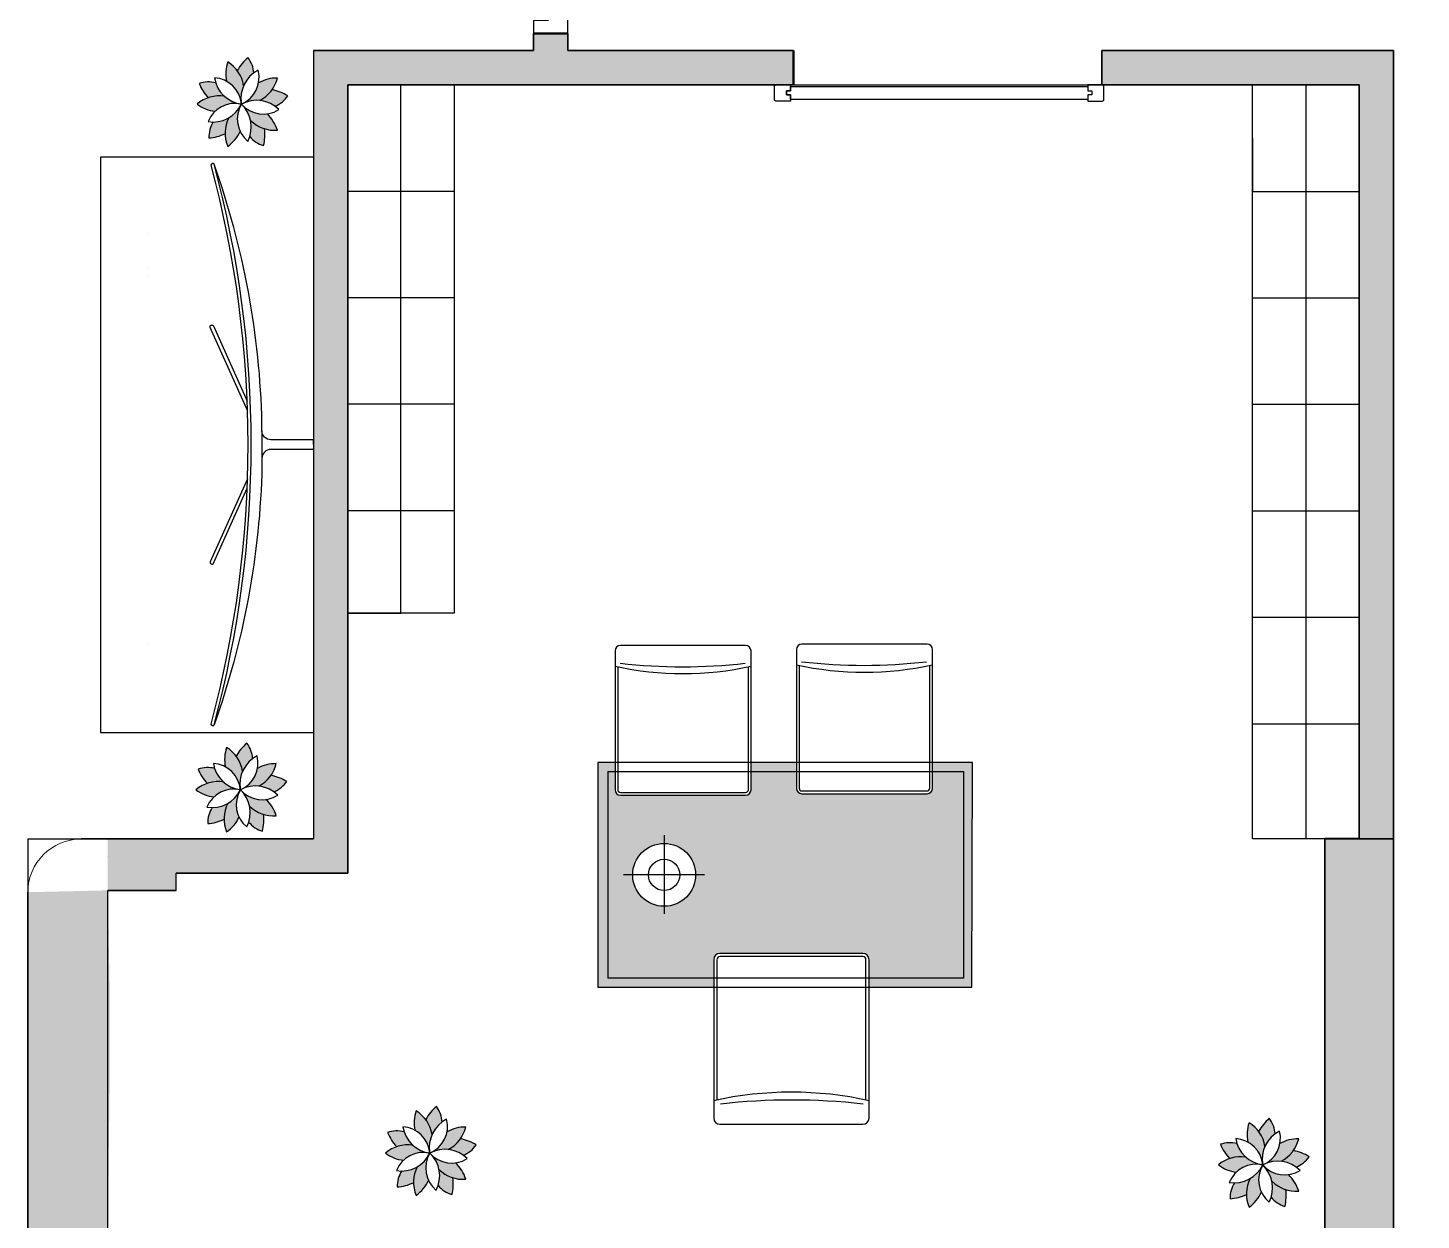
# Model space of a CAD drawing. Header units: millimetres. Extents: x 2258 to 5600, y 711 to 2563.
# Drawn here: x 2520.2 to 2677.2, y 2013.1 to 2147.5 of the extents above; entities that cross this region are included whole.
import ezdxf

# ---------------------------------------------------------------- set-up
doc = ezdxf.new("R2010")
doc.units = ezdxf.units.MM
doc.layers.add('cad-block.com', color=250, linetype='Continuous')
for name, color, linetype, lineweight in [('HAT', 8, 'Continuous', 18), ('PQI-A-FLOR', 21, 'Continuous', 30), ('PQI-A-IN-FURN', 39, 'Continuous', 13), ('PQI-A-WALL', 30, 'Continuous', 50), ('PQI-ST-COLM', 34, 'Continuous', 40), ('WAL', 7, 'Continuous', 30)]:
    doc.layers.add(name, color=color, linetype=linetype, lineweight=lineweight)

# ---------------------------------------------------------------- blocks, each defined once
blk = doc.blocks.new('Samsung Curved UHD TV_top_cad-block.com')
at = {"color": 0}
for points in [[(-9.4, 104), (-9.4, 18.2, -0.414214), (-27.4, 0.2), (-43.3, 0.2, 0.08003), (-575.5, -98.3)], [(10.6, 104), (10.6, 18.2, 0.414214), (28.6, 0.2), (44.4, 0.2, -0.08003), (576.7, -98.3)], [(-69.5, -29.6), (-240.1, -106.2, -0.969023), (-243.1, -99.6), (-88.9, -30.3)], [(70.7, -29.6), (241.3, -106.2, 0.969023), (244.3, -99.6), (90.1, -30.3)]]:
    blk.add_lwpolyline(points, format="xyb", dxfattribs=at)
for points in [[(0.6, 105.8), (-7.6, 105.8)], [(0.6, 105.8), (8.8, 105.8)]]:
    blk.add_lwpolyline(points, dxfattribs=at)
for centre, radius, start, end in [((-7.6, 104), 1.8, 90, 180), ((8.8, 104), 1.8, 0, 90), ((-1.5, 2066.6), 2066.6, 269.2806, 270.801), ((0.6, -2232.7), 2210.8, 74.8955, 105.1045), ((0.6, -2232.7), 2204.3, 74.8955, 105.1045), ((-573.7, -101.2), 3.43, 122.2401, 267.969), ((574.9, -101.2), 3.43, 272.031, 57.7599)]:
    blk.add_arc(centre, radius, start, end, dxfattribs=at)

msp = doc.modelspace()

# ---------------------------------------------------------------- hatches: boundary and pattern name
at = {"layer": 'HAT', "lineweight": 30, "true_color": 0x58ba48}
h = msp.add_hatch(color=85, dxfattribs=at)
h.dxf.hatch_style = 1
h.paths.add_polyline_path([(2548.283, 2141.858, 0.1332645), (2546.166, 2141.318, -0.2243524), (2544.526, 2139.057, -0.128333), (2546.296, 2139.326, 0.2192647)])
h.paths.add_polyline_path([(2545.621, 2142.42, 0.147434), (2544.969, 2144.167, 0.0925071), (2543.766, 2142.693, -0.1209921), (2544.48, 2141.004, -0.1304106)])
h.paths.add_polyline_path([(2542.687, 2143.676, 0.1332644), (2542.547, 2141.496, -0.2243528), (2544.189, 2139.237, -0.1283333), (2544.48, 2141.004, 0.2192647)])
h.paths.add_polyline_path([(2539.466, 2141.237, 0.0925071), (2540.496, 2139.638, -0.120992), (2542.324, 2139.795, -0.1304105), (2541.329, 2141.318, 0.147434)])
h.paths.add_polyline_path([(2539.228, 2138.915, 0.1332644), (2541.258, 2138.108, -0.2243524), (2543.914, 2138.972, -0.128333), (2542.324, 2139.795, 0.2192646)])
h.paths.add_polyline_path([(2540.552, 2135.099, 0.0925071), (2542.392, 2135.584, -0.120992), (2542.807, 2137.371, -0.1304106), (2541.051, 2136.895, 0.1474339)])
h.paths.add_polyline_path([(2542.687, 2134.155, 0.1332644), (2544.082, 2135.836, -0.224352), (2544.081, 2138.629, -0.1283327), (2542.807, 2137.371, 0.2192646)])
h.paths.add_polyline_path([(2545.172, 2135.265, 0.1474341), (2546.726, 2134.235, 0.0925071), (2546.833, 2136.134, -0.120992), (2545.262, 2137.081, -0.1304106)])
h.paths.add_polyline_path([(2547.116, 2137.82, -0.2243524), (2544.459, 2138.681, -0.128333), (2545.262, 2137.081, 0.2192646), (2548.283, 2135.973, 0.1332644)])
h.paths.add_polyline_path([(2549.456, 2139.839, 0.0925071), (2547.682, 2140.528, -0.1209921), (2546.296, 2139.326, -0.1304105), (2547.996, 2138.679, 0.1474341)])
h = msp.add_hatch(color=85, dxfattribs=at)
h.dxf.hatch_style = 1
h.paths.add_polyline_path([(2548.161, 2064.582, 0.1332645), (2546.045, 2064.042, -0.2243524), (2544.404, 2061.782, -0.128333), (2546.174, 2062.051, 0.2192647)])
h.paths.add_polyline_path([(2545.499, 2065.145, 0.147434), (2544.847, 2066.892, 0.0925071), (2543.644, 2065.418, -0.1209921), (2544.359, 2063.728, -0.1304106)])
h.paths.add_polyline_path([(2544.067, 2061.962, -0.1283333), (2544.359, 2063.728, 0.1209921), (2543.644, 2065.418, 0.0957329), (2542.565, 2066.401, 0.1332644), (2542.425, 2064.22, -0.2243528)])
h.paths.add_polyline_path([(2542.202, 2062.52, -0.1304105), (2541.207, 2064.042, 0.147434), (2539.344, 2063.962, 0.0925071), (2540.374, 2062.362, -0.120992)])
h.paths.add_polyline_path([(2541.136, 2060.833, -0.2243524), (2543.792, 2061.697, -0.128333), (2542.202, 2062.52, 0.2192646), (2539.106, 2061.64, 0.1332644)])
h.paths.add_polyline_path([(2542.27, 2058.309, -0.120992), (2542.685, 2060.096, -0.1304106), (2540.93, 2059.62, 0.1474339), (2540.43, 2057.823, 0.0925071)])
h.paths.add_polyline_path([(2543.96, 2058.561, -0.224352), (2543.959, 2061.354, -0.1283327), (2542.685, 2060.096, 0.2192646), (2542.565, 2056.88, 0.1332644)])
h.paths.add_polyline_path([(2546.604, 2056.959, 0.0925071), (2546.711, 2058.859, -0.120992), (2545.14, 2059.806, -0.1304106), (2545.05, 2057.989, 0.1474341)])
h.paths.add_polyline_path([(2548.161, 2058.698, 0.1332644), (2546.994, 2060.544, -0.2243524), (2544.337, 2061.406, -0.128333), (2545.14, 2059.806, 0.120992), (2546.711, 2058.859, 0.0957329)])
h.paths.add_polyline_path([(2549.334, 2062.564, 0.0925071), (2547.56, 2063.253, -0.1209921), (2546.174, 2062.051, -0.1304105), (2547.874, 2061.404, 0.1474341)])
at = {"layer": 'HAT', "lineweight": 30, "true_color": 0x000000}
h = msp.add_hatch(color=18, dxfattribs=at)
h.dxf.hatch_style = 1
h.paths.add_polyline_path([(2625.613, 2063.692), (2625.613, 2040.401), (2614.959, 2040.401), (2614.959, 2039.401), (2626.561, 2039.401), (2626.613, 2064.692), (2622.109, 2064.692), (2622.109, 2063.692)])
h.paths.add_polyline_path([(2606.776, 2063.692), (2606.776, 2064.692), (2601.664, 2064.692), (2601.664, 2063.692)])
h.paths.add_polyline_path([(2597.455, 2039.401), (2597.455, 2040.401), (2585.515, 2040.401), (2585.515, 2063.692), (2586.331, 2063.692), (2586.331, 2064.692), (2584.406, 2064.692), (2584.406, 2063.692), (2584.406, 2039.401)])
at = {"layer": 'HAT', "lineweight": 30, "true_color": 0x6c3f19}
h = msp.add_hatch(color=36, dxfattribs=at)
h.dxf.hatch_style = 1
h.paths.add_polyline_path([(2614.259, 2043.182, -0.4142136), (2614.959, 2042.482), (2614.959, 2040.401), (2625.613, 2040.401), (2625.613, 2063.692), (2622.109, 2063.692), (2622.109, 2061.809, -0.4142136), (2621.495, 2061.195), (2607.389, 2061.195, -0.4142136), (2606.776, 2061.809), (2606.776, 2063.692), (2601.664, 2063.692), (2601.664, 2061.648, -0.4142136), (2601.051, 2061.034), (2586.944, 2061.034, -0.4142136), (2586.331, 2061.648), (2586.331, 2063.692), (2585.515, 2063.692), (2585.515, 2040.401), (2597.455, 2040.401), (2597.455, 2042.482, -0.4142136), (2598.156, 2043.182)])
h.paths.add_polyline_path([(2591.869, 2048.501, -1), (2591.869, 2055.593, -1)], flags=16)
h.paths.add_polyline_path([(2591.869, 2050.274, -1), (2591.869, 2053.82, -1)], flags=0)
at = {"layer": 'HAT', "lineweight": 30, "true_color": 0x58ba48}
h = msp.add_hatch(color=85, dxfattribs=at)
h.dxf.hatch_style = 1
h.paths.add_polyline_path([(2569.515, 2023.625, 0.1332645), (2567.398, 2023.085, -0.2243524), (2565.757, 2020.825, -0.128333), (2567.527, 2021.094, 0.2192647)])
h.paths.add_polyline_path([(2566.852, 2024.188, 0.147434), (2566.2, 2025.935, 0.0925071), (2564.997, 2024.461, -0.1209921), (2565.712, 2022.771, -0.1304106)])
h.paths.add_polyline_path([(2565.421, 2021.005, -0.1283333), (2565.712, 2022.771, 0.1209921), (2564.997, 2024.461, 0.0957329), (2563.918, 2025.444, 0.1332644), (2563.778, 2023.263, -0.2243528)])
h.paths.add_polyline_path([(2563.555, 2021.563, -0.1304105), (2562.561, 2023.085, 0.147434), (2560.698, 2023.005, 0.0925071), (2561.728, 2021.405, -0.120992)])
h.paths.add_polyline_path([(2562.49, 2019.876, -0.2243524), (2565.145, 2020.74, -0.128333), (2563.555, 2021.563, 0.2192646), (2560.46, 2020.683, 0.1332644)])
h.paths.add_polyline_path([(2563.623, 2017.352, -0.120992), (2564.038, 2019.139, -0.1304106), (2562.283, 2018.663, 0.1474339), (2561.784, 2016.866, 0.0925071)])
h.paths.add_polyline_path([(2565.314, 2017.604, -0.224352), (2565.312, 2020.397, -0.1283327), (2564.038, 2019.139, 0.2192646), (2563.918, 2015.923, 0.1332644)])
h.paths.add_polyline_path([(2567.957, 2016.002, 0.0925071), (2568.064, 2017.902, -0.120992), (2566.493, 2018.849, -0.1304106), (2566.403, 2017.032, 0.1474341)])
h.paths.add_polyline_path([(2569.515, 2017.741, 0.1332644), (2568.347, 2019.587, -0.2243524), (2565.69, 2020.449, -0.128333), (2566.493, 2018.849, 0.120992), (2568.064, 2017.902, 0.0957329)])
h.paths.add_polyline_path([(2570.687, 2021.607, 0.0925071), (2568.913, 2022.296, -0.1209921), (2567.527, 2021.094, -0.1304105), (2569.227, 2020.447, 0.1474341)])
h = msp.add_hatch(color=85, dxfattribs=at)
h.dxf.hatch_style = 1
h.paths.add_polyline_path([(2663.38, 2022.295, 0.1332645), (2661.263, 2021.755, -0.2243524), (2659.623, 2019.495, -0.128333), (2661.393, 2019.764, 0.2192647)])
h.paths.add_polyline_path([(2660.718, 2022.858, 0.147434), (2660.065, 2024.605, 0.0925071), (2658.862, 2023.131, -0.1209921), (2659.577, 2021.441, -0.1304106)])
h.paths.add_polyline_path([(2659.286, 2019.674, -0.1283333), (2659.577, 2021.441, 0.1209921), (2658.862, 2023.131, 0.0957329), (2657.784, 2024.113, 0.1332644), (2657.643, 2021.933, -0.2243528)])
h.paths.add_polyline_path([(2657.421, 2020.233, -0.1304105), (2656.426, 2021.755, 0.147434), (2654.563, 2021.675, 0.0925071), (2655.593, 2020.075, -0.120992)])
h.paths.add_polyline_path([(2656.355, 2018.545, -0.2243524), (2659.011, 2019.41, -0.128333), (2657.421, 2020.233, 0.2192646), (2654.325, 2019.353, 0.1332644)])
h.paths.add_polyline_path([(2657.489, 2016.021, -0.120992), (2657.904, 2017.808, -0.1304106), (2656.148, 2017.333, 0.1474339), (2655.649, 2015.536, 0.0925071)])
h.paths.add_polyline_path([(2659.179, 2016.274, -0.224352), (2659.178, 2019.066, -0.1283327), (2657.904, 2017.808, 0.2192646), (2657.784, 2014.592, 0.1332644)])
h.paths.add_polyline_path([(2661.823, 2014.672, 0.0925071), (2661.93, 2016.572, -0.120992), (2660.359, 2017.518, -0.1304106), (2660.268, 2015.702, 0.1474341)])
h.paths.add_polyline_path([(2663.38, 2016.411, 0.1332644), (2662.212, 2018.257, -0.2243524), (2659.556, 2019.119, -0.128333), (2660.359, 2017.518, 0.120992), (2661.93, 2016.572, 0.0957329)])
h.paths.add_polyline_path([(2664.552, 2020.277, 0.0925071), (2662.779, 2020.965, -0.1209921), (2661.393, 2019.764, -0.1304105), (2663.092, 2019.117, 0.1474341)])
at = {"layer": 'PQI-A-IN-FURN', "true_color": 0x000000}
h = msp.add_hatch(color=18, dxfattribs=at)
h.dxf.hatch_style = 1
h.paths.add_polyline_path([(3118.594, 2003.937), (3118.594, 2011.663), (3077.189, 2011.663), (3077.189, 2144.944), (3073.326, 2144.944), (3073.326, 2003.937)])
h.paths.add_polyline_path([(2820.509, 2003.939), (2820.509, 2061.886), (2816.647, 2061.886), (2812.783, 2061.886), (2812.783, 2011.663), (2812.784, 2011.663), (2812.784, 2003.939)])
h.paths.add_polyline_path([(2855.269, 2003.937), (2855.269, 2011.663), (2820.511, 2011.663), (2820.511, 2003.939), (2824.372, 2003.939)])
h.paths.add_polyline_path([(2812.783, 2003.937), (2812.783, 2011.663), (2799.618, 2011.663), (2799.618, 2003.937)])
h.paths.add_polyline_path([(2816.647, 2061.887), (2816.647, 2105.993), (2816.647, 2141.082), (2907.21, 2141.082), (2907.21, 2144.945), (2812.784, 2144.945), (2812.784, 2061.887)])
h.paths.add_polyline_path([(2674.05, 2003.939), (2674.05, 2011.664), (2674.053, 2056.091), (2670.191, 2056.091), (2666.327, 2056.091), (2666.327, 2011.664), (2666.328, 2011.664), (2666.328, 2003.939)])
h.paths.add_polyline_path([(2699.156, 2003.937), (2699.156, 2011.663), (2674.053, 2011.664), (2674.053, 2003.938)])
h.paths.add_polyline_path([(2666.327, 2003.938), (2666.327, 2011.664), (2637.306, 2011.66), (2637.306, 2003.934)])
h.paths.add_polyline_path([(2674.054, 2056.092), (2674.054, 2144.945), (2641.207, 2144.944), (2641.207, 2141.08), (2652.191, 2141.081), (2652.191, 2141.082), (2670.191, 2141.082), (2670.191, 2056.092)])
h.paths.add_polyline_path([(2556.206, 2052.233), (2556.206, 2141.08), (2606.438, 2141.08), (2606.438, 2144.944), (2581, 2144.944), (2581, 2146.875), (2577.137, 2146.875), (2577.137, 2144.944), (2552.343, 2144.944), (2552.343, 2067.08), (2552.343, 2057.056), (2552.343, 2056.09), (2529.16, 2056.09), (2529.162, 2050.297), (2536.884, 2050.3), (2536.883, 2052.227)])
h = msp.add_hatch(color=18, dxfattribs=at)
h.dxf.hatch_style = 1
h.paths.add_polyline_path([(2529.385, 2038.869), (2529.164, 2050.297), (2520.163, 2050.09), (2520.163, 2011.663), (2529.171, 2011.663), (2529.385, 2029.211), (2529.385, 2029.211)])

# ---------------------------------------------------------------- linework, layer by layer
at = {"color": 18, "true_color": 0x000000}
for p, q in [((2556.206, 2141.08), (2568.206, 2141.08)), ((2562.206, 2081.555), (2562.206, 2141.08)), ((2568.206, 2141.08), (2568.206, 2081.555)), ((2568.206, 2141.08), (2568.206, 2129.08)), ((2568.206, 2129.08), (2556.206, 2129.08)), ((2568.206, 2117.08), (2556.206, 2117.08)), ((2568.206, 2105.08), (2556.206, 2105.08)), ((2568.206, 2093.08), (2556.206, 2093.08)), ((2568.206, 2081.555), (2556.206, 2081.555)), ((2556.206, 2081.555), (2562.206, 2081.555))]:
    msp.add_line(p, q, dxfattribs=at)
at = {"color": 18, "lineweight": 30, "true_color": 0x000000}
for p, q in [((2658.19, 2056.092), (2658.19, 2141.082)), ((2664.191, 2141.082), (2664.191, 2056.092)), ((2658.19, 2135.081), (2658.19, 2129.081)), ((2658.19, 2129.081), (2670.191, 2129.081)), ((2658.19, 2117.081), (2670.191, 2117.081)), ((2658.19, 2105.081), (2670.191, 2105.081)), ((2658.19, 2093.081), (2670.191, 2093.081)), ((2658.19, 2081.081), (2670.191, 2081.081)), ((2658.19, 2069.081), (2670.191, 2069.081)), ((2670.19, 2056.092), (2658.19, 2056.092))]:
    msp.add_line(p, q, dxfattribs=at)
at = {"color": 246}
msp.add_line((2670.191, 2141.082), (2664.191, 2141.082), dxfattribs=at)
at = {"color": 24, "lineweight": 30}
for p, q in [((2529.164, 2056.09), (2526.163, 2056.09)), ((2520.163, 2011.663), (2520.163, 2050.09))]:
    msp.add_line(p, q, dxfattribs=at)
at = {"color": 24, "ltscale": 1000}
msp.add_lwpolyline([(2577.138, 2148.324), (2577.138, 2146.875), (2581.002, 2146.875), (2581.002, 2149.29), (2578.8, 2149.29), (2578.8, 2148.324), (2577.138, 2148.324)], dxfattribs=at)
at = {"layer": 'HAT', "color": 18, "lineweight": 30, "true_color": 0x000000}
for p, q in [((2581, 2144.944), (2581.002, 2183.57)), ((2552.343, 2144.944), (2552.339, 2056.095)), ((2577.137, 2144.944), (2552.343, 2144.944)), ((2674.054, 2144.945), (2674.054, 2011.664)), ((2674.054, 2011.664), (2674.054, 2144.945)), ((2556.206, 2052.233), (2556.206, 2141.08)), ((2556.206, 2141.08), (2606.438, 2141.08)), ((2606.438, 2141.08), (2641.242, 2141.079)), ((2641.242, 2141.079), (2670.191, 2141.082)), ((2670.191, 2141.082), (2670.19, 2056.092)), ((2552.343, 2132.944), (2552.343, 2100.544)), ((2529.16, 2056.087), (2520.163, 2056.087)), ((2520.163, 2056.087), (2520.163, 2050.09)), ((2552.339, 2056.095), (2529.16, 2056.087)), ((2670.19, 2056.092), (2666.327, 2056.092)), ((2666.327, 2056.092), (2666.328, 2011.664)), ((2536.883, 2052.227), (2556.206, 2052.233)), ((2536.884, 2050.3), (2536.883, 2052.227)), ((2520.163, 2050.09), (2520.163, 2011.663)), ((2529.164, 2050.296), (2536.884, 2050.3)), ((2529.173, 2003.937), (2529.164, 2050.296))]:
    msp.add_line(p, q, dxfattribs=at)
at = {"layer": 'HAT', "color": 24, "lineweight": 30}
for p, q in [((2552.343, 2132.944), (2528.343, 2132.944)), ((2528.343, 2132.944), (2528.343, 2068.085)), ((2552.343, 2132.944), (2552.335, 2068.093)), ((2528.343, 2068.085), (2552.335, 2068.093)), ((2529.16, 2056.087), (2552.339, 2056.095))]:
    msp.add_line(p, q, dxfattribs=at)
at = {"layer": 'PQI-A-FLOR', "color": 0, "lineweight": 35}
msp.add_line((2581, 2146.875), (2577.137, 2146.875), dxfattribs=at)
at = {"layer": 'PQI-A-FLOR'}
msp.add_line((2581.002, 2146.875), (2577.138, 2146.875), dxfattribs=at)
at = {"layer": 'PQI-A-IN-FURN', "color": 18, "true_color": 0x000000}
msp.add_line((2658.19, 2141.082), (2670.191, 2141.082), dxfattribs=at)
at = {"layer": 'PQI-A-IN-FURN', "color": 18, "lineweight": 30, "true_color": 0x000000}
msp.add_line((2670.191, 2141.082), (2670.191, 2056.092), dxfattribs=at)
at = {"layer": 'PQI-A-IN-FURN'}
for p, q in [((2529.164, 2056.09), (2526.163, 2056.09)), ((2520.163, 2050.09), (2520.163, 2011.663))]:
    msp.add_line(p, q, dxfattribs=at)
msp.add_arc((2526.163, 2050.09), 6, 90, 179.99905, dxfattribs=at)
msp.add_arc((2526.163, 2050.09), 6, 90, 179.99905, dxfattribs=at)
at = {"layer": 'PQI-A-WALL', "ltscale": 1000}
for p, q in [((2581, 2146.875), (2577.137, 2146.875)), ((2606.438, 2141.08), (2606.438, 2144.944)), ((2529.164, 2050.297), (2529.164, 2050.296)), ((2533.027, 2050.296), (2533.027, 2050.298))]:
    msp.add_line(p, q, dxfattribs=at)
at = {"layer": 'PQI-A-WALL', "color": 0, "lineweight": 35, "ltscale": 1000}
for p, q in [((2577.137, 2146.875), (2577.137, 2144.944)), ((2581, 2144.944), (2581, 2146.875)), ((2577.137, 2144.944), (2552.343, 2144.944)), ((2606.438, 2144.944), (2581, 2144.944)), ((2556.206, 2141.08), (2606.438, 2141.08))]:
    msp.add_line(p, q, dxfattribs=at)
at = {"layer": 'PQI-A-WALL', "color": 18, "lineweight": 35, "ltscale": 1000, "true_color": 0x000000}
msp.add_line((2556.206, 2141.08), (2556.206, 2052.233), dxfattribs=at)
at = {"layer": 'PQI-A-WALL', "color": 0, "lineweight": 35, "ltscale": 100}
msp.add_lwpolyline([(2641.207, 2141.08), (2670.191, 2141.082), (2670.191, 2056.091), (2674.054, 2056.091), (2674.054, 2144.945), (2641.207, 2144.944)], close=True, dxfattribs=at)
at = {"layer": 'PQI-ST-COLM'}
for p, q in [((2552.339, 2056.095), (2529.16, 2056.087)), ((2670.19, 2056.092), (2666.327, 2056.092)), ((2529.162, 2054.16), (2529.161, 2054.16))]:
    msp.add_line(p, q, dxfattribs=at)
at = {"layer": 'PQI-ST-COLM', "color": 0, "lineweight": 35}
for p, q in [((2666.327, 2056.092), (2666.327, 2003.939)), ((2674.053, 2003.939), (2674.053, 2056.092)), ((2556.206, 2052.233), (2536.883, 2052.227)), ((2536.884, 2050.3), (2529.162, 2050.297))]:
    msp.add_line(p, q, dxfattribs=at)
at = {"layer": 'WAL', "color": 24}
for p, q in [((2533.589, 2124.3), (2533.589, 2124.3)), ((2533.589, 2120.484), (2533.59, 2120.484)), ((2533.589, 2119.492), (2533.591, 2119.492)), ((2533.589, 2078.142), (2533.592, 2078.142))]:
    msp.add_line(p, q, dxfattribs=at)
at = {"layer": 'WAL', "color": 18, "true_color": 0x000000}
for p, q in [((2601.051, 2077.901), (2586.944, 2077.901)), ((2606.776, 2077.448), (2606.776, 2061.809)), ((2621.495, 2078.062), (2607.389, 2078.062)), ((2622.109, 2061.809), (2622.109, 2077.448)), ((2586.331, 2077.288), (2586.331, 2061.648)), ((2601.664, 2061.648), (2601.664, 2077.288)), ((2586.638, 2075.5), (2586.638, 2061.648)), ((2601.358, 2061.648), (2601.358, 2075.5)), ((2607.082, 2075.661), (2607.082, 2061.809)), ((2621.802, 2061.809), (2621.802, 2075.661)), ((2586.944, 2061.341), (2601.051, 2061.341)), ((2586.944, 2061.034), (2601.051, 2061.034)), ((2607.389, 2061.502), (2621.495, 2061.502)), ((2607.389, 2061.195), (2621.495, 2061.195)), ((2591.869, 2056.518), (2591.869, 2047.65)), ((2596.432, 2052.047), (2587.285, 2052.047)), ((2614.259, 2043.182), (2598.156, 2043.182)), ((2614.259, 2042.832), (2598.156, 2042.832)), ((2597.455, 2042.482), (2597.455, 2024.628)), ((2597.806, 2042.482), (2597.806, 2026.669)), ((2614.609, 2026.669), (2614.609, 2042.482)), ((2614.959, 2024.628), (2614.959, 2042.482)), ((2598.156, 2023.928), (2614.259, 2023.928))]:
    msp.add_line(p, q, dxfattribs=at)
at = {"layer": 'WAL', "color": 18, "linetype": 'Continuous', "lineweight": 30, "true_color": 0x000000}
for p, q in [((2584.406, 2064.692), (2584.406, 2039.401)), ((2626.613, 2064.692), (2584.406, 2064.692)), ((2626.561, 2039.401), (2626.613, 2064.692)), ((2584.406, 2039.401), (2626.561, 2039.401))]:
    msp.add_line(p, q, dxfattribs=at)
at = {"layer": 'WAL', "color": 18, "lineweight": 30, "true_color": 0x000000}
for p, q in [((2584.406, 2064.692), (2584.406, 2063.692)), ((2585.515, 2063.692, -343198.982), (2585.515, 2040.401, -343198.982)), ((2585.515, 2063.692), (2625.613, 2063.692)), ((2626.613, 2064.692), (2625.613, 2064.692)), ((2625.613, 2063.692), (2625.613, 2040.401)), ((2625.613, 2040.401), (2585.515, 2040.401)), ((2626.561, 2039.401), (2626.561, 2040.401))]:
    msp.add_line(p, q, dxfattribs=at)
at = {"layer": 'WAL', "color": 246}
msp.add_line((2529.173, 2011.663), (2529.164, 2050.297), dxfattribs=at)
at = {"layer": 'WAL', "color": 24, "ltscale": 1000}
for points in [[(2605.649, 2139.947), (2606.103, 2139.947), (2606.103, 2139.267), (2604.471, 2139.267, -0.4142136), (2604.289, 2139.448), (2604.289, 2140.899, -0.4142136), (2604.471, 2141.08), (2606.103, 2141.08), (2606.103, 2140.4), (2605.649, 2140.4)], [(2640.063, 2139.945), (2639.609, 2139.945), (2639.609, 2139.265), (2641.242, 2139.265, 0.4142136), (2641.423, 2139.446), (2641.423, 2140.897, 0.4142136), (2641.242, 2141.079), (2639.609, 2141.079), (2639.609, 2140.399), (2640.063, 2140.399)]]:
    msp.add_lwpolyline(points, format="xyb", close=True, dxfattribs=at)
msp.add_lwpolyline([(2606.103, 2139.947), (2605.649, 2139.947), (2605.649, 2140.4), (2606.103, 2140.4), (2606.103, 2140.899), (2639.609, 2140.897), (2639.609, 2140.399), (2640.063, 2140.399), (2640.063, 2139.945), (2639.609, 2139.945), (2639.609, 2139.447), (2606.103, 2139.448)], close=True, dxfattribs=at)
at = {"layer": 'WAL', "color": 18, "true_color": 0x000000}
for radius in [3.546, 1.773]:
    msp.add_circle((2591.869, 2052.047), radius, dxfattribs=at)
at = {"layer": 'WAL', "color": 116, "lineweight": 30, "true_color": 0x136734}
for centre, radius, start, end in [((2546.634, 2142.327), 4.171, 161.1301, 191.49315), ((2540.683, 2140.393), 3.846, 9.1324, 58.6013), ((2548.317, 2140.207), 5.186, 130.21051, 151.35141), ((2542.397, 2142.212), 3.231, 3.50863, 37.24757), ((2544.696, 2142.431), 3.546, 188.77608, 262.51587), ((2540.978, 2138.628), 3.269, 5.04468, 86.24727), ((2547.72, 2139.563), 3.546, 116.77608, 190.51587), ((2542.954, 2141.923), 3.269, 293.04468, 14.24727), ((2548.22, 2137.687), 4.171, 89.1301, 119.49315), ((2544.542, 2142.749), 3.846, 297.1324, 346.6013), ((2540.531, 2138.187), 3.231, 75.50863, 109.24757), ((2544.267, 2143.198), 5.186, 202.21052, 223.35141), ((2546.724, 2135.431), 5.186, 58.21052, 79.35141), ((2541.731, 2135.996), 3.846, 81.1324, 130.6013), ((2541.731, 2142.252), 4.171, 233.1301, 263.49315), ((2543.501, 2135.73), 3.269, 77.04468, 158.24727), ((2541.033, 2140.441), 3.546, 260.77608, 334.51587), ((2547.037, 2137.234), 3.269, 149.04468, 230.24727), ((2545.926, 2135.8), 3.546, 44.77608, 118.51587), ((2546.699, 2141.062), 3.269, 221.04468, 302.24727), ((2541.794, 2136.343), 3.546, 332.77608, 46.51587), ((2546.801, 2141.681), 3.231, 291.50863, 325.24757), ((2546.237, 2135.633), 3.846, 153.1324, 202.6013), ((2547.975, 2139.807), 3.846, 225.1324, 274.6013), ((2544.297, 2134.745), 4.171, 17.1301, 47.49315), ((2543.782, 2135.169), 3.231, 147.50863, 181.24757), ((2540.172, 2140.271), 5.186, 274.21051, 295.35141), ((2540.287, 2137.566), 4.171, 305.1301, 335.49315), ((2541.69, 2135.471), 5.186, 346.21052, 7.35141), ((2547.657, 2137.328), 3.231, 219.50863, 253.24757), ((2546.512, 2065.051), 4.171, 161.1301, 191.49315), ((2540.562, 2063.118), 3.846, 9.1324, 58.6013), ((2548.195, 2062.931), 5.186, 130.21051, 151.35141), ((2542.275, 2064.936), 3.231, 3.50863, 37.24757), ((2547.598, 2062.287), 3.546, 116.77608, 190.51587), ((2542.832, 2064.648), 3.269, 293.04468, 14.24727), ((2540.409, 2060.912), 3.231, 75.50863, 109.24757), ((2544.145, 2065.922), 5.186, 202.21052, 223.35141), ((2544.574, 2065.155), 3.546, 188.77608, 262.51587), ((2540.856, 2061.353), 3.269, 5.04468, 86.24727), ((2548.098, 2060.411), 4.171, 89.1301, 119.49315), ((2544.42, 2065.473), 3.846, 297.1324, 346.6013), ((2546.602, 2058.156), 5.186, 58.21052, 79.35141), ((2541.609, 2058.72), 3.846, 81.1324, 130.6013), ((2541.609, 2064.977), 4.171, 233.1301, 263.49315), ((2543.379, 2058.454), 3.269, 77.04468, 158.24727), ((2540.911, 2063.166), 3.546, 260.77608, 334.51587), ((2546.915, 2059.959), 3.269, 149.04468, 230.24727), ((2545.805, 2058.525), 3.546, 44.77608, 118.51587), ((2546.577, 2063.787), 3.269, 221.04468, 302.24727), ((2541.672, 2059.068), 3.546, 332.77608, 46.51587), ((2546.679, 2064.406), 3.231, 291.50863, 325.24757), ((2546.115, 2058.358), 3.846, 153.1324, 202.6013), ((2544.175, 2057.469), 4.171, 17.1301, 47.49315), ((2543.661, 2057.894), 3.231, 147.50863, 181.24757), ((2540.165, 2060.291), 4.171, 305.1301, 335.49315), ((2547.853, 2062.531), 3.846, 225.1324, 274.6013), ((2541.568, 2058.195), 5.186, 346.21052, 7.35141), ((2540.05, 2062.995), 5.186, 274.21051, 295.35141), ((2547.536, 2060.053), 3.231, 219.50863, 253.24757), ((2569.548, 2021.974), 5.186, 130.21051, 151.35141), ((2563.628, 2023.979), 3.231, 3.50863, 37.24757), ((2567.865, 2024.095), 4.171, 161.1301, 191.49315), ((2561.915, 2022.161), 3.846, 9.1324, 58.6013), ((2568.951, 2021.33), 3.546, 116.77608, 190.51587), ((2564.186, 2023.691), 3.269, 293.04468, 14.24727), ((2661.731, 2022.764), 4.171, 161.1301, 191.49315), ((2655.78, 2020.831), 3.846, 9.1324, 58.6013), ((2663.414, 2020.644), 5.186, 130.21051, 151.35141), ((2657.494, 2022.649), 3.231, 3.50863, 37.24757), ((2561.763, 2019.955), 3.231, 75.50863, 109.24757), ((2565.499, 2024.965), 5.186, 202.21052, 223.35141), ((2565.927, 2024.198), 3.546, 188.77608, 262.51587), ((2562.209, 2020.396), 3.269, 5.04468, 86.24727), ((2569.451, 2019.454), 4.171, 89.1301, 119.49315), ((2565.774, 2024.516), 3.846, 297.1324, 346.6013), ((2662.817, 2020), 3.546, 116.77608, 190.51587), ((2658.051, 2022.361), 3.269, 293.04468, 14.24727), ((2562.962, 2017.763), 3.846, 81.1324, 130.6013), ((2567.158, 2017.568), 3.546, 44.77608, 118.51587), ((2567.955, 2017.199), 5.186, 58.21052, 79.35141), ((2568.032, 2023.449), 3.231, 291.50863, 325.24757), ((2655.628, 2018.624), 3.231, 75.50863, 109.24757), ((2659.364, 2023.635), 5.186, 202.21052, 223.35141), ((2659.792, 2022.868), 3.546, 188.77608, 262.51587), ((2656.074, 2019.065), 3.269, 5.04468, 86.24727), ((2663.317, 2018.124), 4.171, 89.1301, 119.49315), ((2659.639, 2023.186), 3.846, 297.1324, 346.6013), ((2661.82, 2015.869), 5.186, 58.21052, 79.35141), ((2562.962, 2024.02), 4.171, 233.1301, 263.49315), ((2564.732, 2017.497), 3.269, 77.04468, 158.24727), ((2562.265, 2022.209), 3.546, 260.77608, 334.51587), ((2568.268, 2019.002), 3.269, 149.04468, 230.24727), ((2567.93, 2022.83), 3.269, 221.04468, 302.24727), ((2563.025, 2018.111), 3.546, 332.77608, 46.51587), ((2565.528, 2016.512), 4.171, 17.1301, 47.49315), ((2656.828, 2016.433), 3.846, 81.1324, 130.6013), ((2656.828, 2022.69), 4.171, 233.1301, 263.49315), ((2658.598, 2016.167), 3.269, 77.04468, 158.24727), ((2656.13, 2020.878), 3.546, 260.77608, 334.51587), ((2662.134, 2017.671), 3.269, 149.04468, 230.24727), ((2661.023, 2016.237), 3.546, 44.77608, 118.51587), ((2661.796, 2021.499), 3.269, 221.04468, 302.24727), ((2656.891, 2016.78), 3.546, 332.77608, 46.51587), ((2661.898, 2022.118), 3.231, 291.50863, 325.24757), ((2565.014, 2016.937), 3.231, 147.50863, 181.24757), ((2567.469, 2017.401), 3.846, 153.1324, 202.6013), ((2569.206, 2021.574), 3.846, 225.1324, 274.6013), ((2562.921, 2017.238), 5.186, 346.21052, 7.35141), ((2661.334, 2016.07), 3.846, 153.1324, 202.6013), ((2659.394, 2015.182), 4.171, 17.1301, 47.49315), ((2561.403, 2022.038), 5.186, 274.21051, 295.35141), ((2561.518, 2019.334), 4.171, 305.1301, 335.49315), ((2568.889, 2019.096), 3.231, 219.50863, 253.24757), ((2658.879, 2015.606), 3.231, 147.50863, 181.24757), ((2655.383, 2018.004), 4.171, 305.1301, 335.49315), ((2663.072, 2020.244), 3.846, 225.1324, 274.6013), ((2656.786, 2015.908), 5.186, 346.21052, 7.35141), ((2655.268, 2020.708), 5.186, 274.21051, 295.35141), ((2662.754, 2017.766), 3.231, 219.50863, 253.24757)]:
    msp.add_arc(centre, radius, start, end, dxfattribs=at)
at = {"layer": 'WAL', "color": 18, "true_color": 0x000000}
for centre, radius, start, end in [((2586.944, 2077.288), 0.613, 90, 180), ((2601.051, 2077.288), 0.613, 0, 90), ((2607.389, 2077.448), 0.613, 90, 180), ((2621.495, 2077.448), 0.613, 0, 90), ((2593.953, 2136.901), 61.402, 263.41519, 276.58481), ((2614.397, 2137.062), 61.402, 263.41519, 276.58481), ((2593.998, 2110.112), 35.386, 257.48739, 282.51261), ((2614.442, 2110.273), 35.386, 257.48739, 282.51261), ((2586.944, 2061.648), 0.613, 180, 270), ((2586.944, 2061.648), 0.307, 180, 270), ((2601.051, 2061.648), 0.613, 270, 0), ((2601.051, 2061.648), 0.307, 270, 0), ((2607.389, 2061.809), 0.613, 180, 270), ((2607.389, 2061.809), 0.307, 180, 270), ((2621.495, 2061.809), 0.613, 270, 0), ((2621.495, 2061.809), 0.307, 270, 0), ((2598.156, 2042.482), 0.7, 90, 180), ((2598.156, 2042.482), 0.35, 90, 180), ((2614.259, 2042.482), 0.7, 0, 90), ((2614.259, 2042.482), 0.35, 0, 90), ((2606.207, 1987.158), 40.395, 77.48739, 102.51261), ((2606.259, 1956.577), 70.092, 83.41519, 96.58481), ((2598.156, 2024.628), 0.7, 180, 270), ((2614.259, 2024.628), 0.7, 270, 0)]:
    msp.add_arc(centre, radius, start, end, dxfattribs=at)

# ---------------------------------------------------------------- block references
at = {"layer": 'cad-block.com', "xscale": 0.05484889023363979, "yscale": 0.05484889023363979, "zscale": 0.05484889023363979, "rotation": 270}
msp.add_blockref('Samsung Curved UHD TV_top_cad-block.com', (2546.537, 2100.576), dxfattribs=at)

doc.saveas('drawing.dxf')
